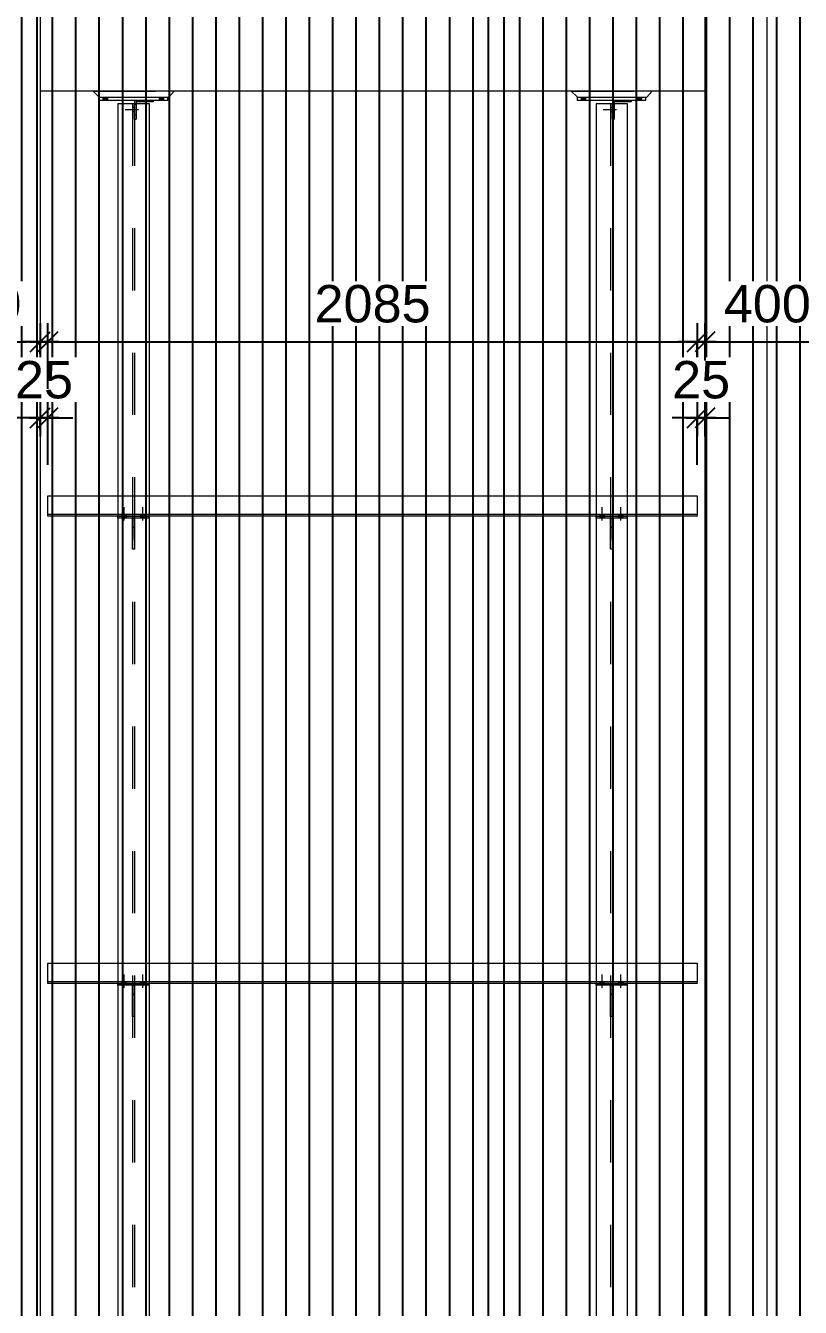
# Model space of a CAD drawing. Header units: millimetres. Extents: x 663313 to 1226001, y 1431724 to 1620898.
# Drawn here: x 663631.334 to 663633.822, y 1524698.047 to 1524702.162 of the extents above; entities that cross this region are included whole.
import ezdxf

# ---------------------------------------------------------------- set-up
doc = ezdxf.new("R2010")
doc.units = ezdxf.units.MM
for name, pattern in [('Grid Line', [22.225, 12.7, -3.175, 3.175, -3.175]), ('HIDDEN', [0.375, 0.25, -0.125]), ('XKITLINE00', [0]), ('XKITLINE02', [4, 2, -2])]:
    doc.linetypes.add(name, pattern=pattern)
doc.layers.add('000 - 0_HIDE_OBJ_FRAMING_DEF_SUB', color=7, linetype='Continuous', plot=False)
doc.layers.add('000 - D I M', color=7, linetype='Continuous')
for name, color, linetype, lineweight in [('A-FLOR-E', 7, 'Continuous', 9), ('Bolt', 7, 'Continuous', 0), ('Part', 7, 'Continuous', 0), ('S-GRID', 7, 'Continuous', 9)]:
    doc.layers.add(name, color=color, linetype=linetype, lineweight=lineweight)
doc.styles.add('Arial', font='arial.ttf')
doc.dimstyles.new('Dim - 40 - End', dxfattribs={"dimscale": 0.04, "dimtxt": 3, "dimasz": 1, "dimexe": 0, "dimexo": 2.5, "dimgap": 1.5, "dimtad": 1, "dimdec": 0, "dimlfac": 1000, "dimzin": 1, "dimdsep": 46, "dimtxsty": 'Arial', "dimblk": 'END', "dimcen": 0.09, "dimclrd": 7, "dimclre": 7, "dimclrt": 7, "dimadec": 0, "dimazin": 0, "dimtfac": 1, "dimtdec": 0, "dimtix": 1, "dimtofl": 0, "dimtmove": 2, "dimatfit": 3, "dimfxl": 1, "dimtfill": 1, "dimtfillclr": 256, "dimtolj": 1, "dimtzin": 0, "dimarcsym": 0})

# ---------------------------------------------------------------- blocks, each defined once
blk = doc.blocks.new('GM_Louver Grill Vertical Z1 - Z Profile-23736417-ENT 4 ELE-3 sheet')
at = {"layer": '000 - 0_HIDE_OBJ_FRAMING_DEF_SUB', "color": 7}
blk.add_line((-1809423.6, 105340), (-1809423.6, 115350), dxfattribs=at)
blk = doc.blocks.new('8')
at = {"layer": '000 - 0_HIDE_OBJ_FRAMING_DEF_SUB', "color": 7}
for p, q in [((182624.8, 115350), (182624.8, 105340)), ((184024.8, 105340), (184024.8, 115350)), ((184124.8, 105340), (184124.8, 115350))]:
    blk.add_line(p, q, dxfattribs=at)
for points in [[(184074.8, 115350), (182574.8, 115350), (182574.8, 105340), (184074.8, 105340)], [(184074.8, 115350), (185574.8, 115350), (185574.8, 105340), (184074.8, 105340)]]:
    blk.add_lwpolyline(points, close=True, dxfattribs=at)
for p in [(1992098.5, 0), (1992173.5, 0), (1992248.5, 0), (1992323.5, 0), (1992398.5, 0), (1992473.5, 0), (1992548.5, 0), (1992623.5, 0), (1992698.5, 0), (1992773.5, 0), (1992848.5, 0), (1992923.5, 0), (1992998.5, 0), (1993073.5, 0), (1993148.5, 0), (1993223.5, 0), (1993298.5, 0), (1993373.5, 0), (1993598.5, 0), (1993673.5, 0), (1993748.5, 0), (1993823.5, 0), (1993898.5, 0), (1993973.5, 0), (1994048.5, 0), (1994123.5, 0), (1994198.5, 0), (1994273.5, 0), (1994348.5, 0), (1994423.5, 0), (1994498.5, 0)]:
    blk.add_blockref('GM_Louver Grill Vertical Z1 - Z Profile-23736417-ENT 4 ELE-3 sheet', p, dxfattribs=at)
blk = doc.blocks.new('*A3401343')
at = {"layer": 'Part', "color": 7, "linetype": 'XKITLINE00', "lineweight": 0}
for p, q in [((643.197235, 131.130227), (644.197235, 131.130227)), ((643.197235, 131.130227), (643.197235, 118.530227)), ((644.197235, 131.130227), (644.197235, 118.530227)), ((643.197235, 117.820227), (643.197235, 103.530227)), ((644.197235, 117.820227), (644.197235, 103.530227)), ((643.197235, 102.820227), (643.197235, 88.530227)), ((644.197235, 102.820227), (644.197235, 88.530227))]:
    blk.add_line(p, q, dxfattribs=at)
at = {"layer": 'Part', "color": 7, "linetype": 'XKITLINE02', "lineweight": 0}
for p, q in [((643.197236, 131.130227), (643.197236, 75.930227)), ((643.667235, 131.130227), (643.667235, 75.930227)), ((643.667236, 131.130227), (643.667236, 75.930227)), ((643.727235, 131.130227), (643.727235, 75.930227)), ((643.727236, 131.130227), (643.727236, 75.930227)), ((644.197235, 131.130227), (644.197236, 131.130227)), ((644.197235, 131.130227), (644.197236, 131.130227)), ((644.197236, 131.130227), (644.197236, 75.930227)), ((643.197235, 118.530227), (643.197235, 117.820227)), ((644.197235, 118.530227), (644.197235, 117.820227)), ((643.197235, 103.530227), (643.197235, 102.820227)), ((644.197235, 103.530227), (644.197235, 102.820227))]:
    blk.add_line(p, q, dxfattribs=at)
blk = doc.blocks.new('*A3402344')
at = {"layer": 'Part', "color": 7, "linetype": 'XKITLINE00', "lineweight": 0}
for p, q in [((658.547211, 131.130227), (659.547211, 131.130227)), ((658.547211, 131.130227), (658.547211, 118.530227)), ((659.547211, 131.130227), (659.547211, 118.530227)), ((658.547211, 117.820227), (658.547211, 103.530227)), ((659.547211, 117.820227), (659.547211, 103.530227)), ((658.547211, 102.820227), (658.547211, 88.530227)), ((659.547211, 102.820227), (659.547211, 88.530227))]:
    blk.add_line(p, q, dxfattribs=at)
at = {"layer": 'Part', "color": 7, "linetype": 'XKITLINE02', "lineweight": 0}
for p, q in [((658.547212, 131.130227), (658.547212, 75.930227)), ((659.017211, 131.130227), (659.017211, 75.930227)), ((659.017212, 131.130227), (659.017212, 75.930227)), ((659.077211, 131.130227), (659.077211, 75.930227)), ((659.077212, 131.130227), (659.077212, 75.930227)), ((659.547211, 131.130227), (659.547212, 131.130227)), ((659.547211, 131.130227), (659.547212, 131.130227)), ((659.547212, 131.130227), (659.547212, 75.930227)), ((658.547211, 118.530227), (658.547211, 117.820227)), ((659.547211, 118.530227), (659.547211, 117.820227)), ((658.547211, 103.530227), (658.547211, 102.820227)), ((659.547211, 103.530227), (659.547211, 102.820227))]:
    blk.add_line(p, q, dxfattribs=at)
blk = doc.blocks.new('*A3479401')
at = {"layer": 'Part', "color": 7, "linetype": 'XKITLINE00', "lineweight": 0}
for p, q in [((643.197234, 117.820227), (643.197234, 117.880227)), ((644.197234, 117.820227), (643.197234, 117.820227)), ((644.197234, 117.820227), (644.197234, 117.880227)), ((644.197235, 117.820227), (644.197234, 117.820227))]:
    blk.add_line(p, q, dxfattribs=at)
at = {"layer": 'Part', "color": 7, "linetype": 'XKITLINE02', "lineweight": 0}
for p, q in [((643.197234, 117.880227), (643.197235, 117.880227)), ((643.197234, 117.880227), (644.197235, 117.880227)), ((643.197235, 117.880227), (643.197235, 117.820227)), ((644.197234, 117.820227), (644.197235, 117.820227)), ((644.197235, 117.820227), (644.197235, 117.880227))]:
    blk.add_line(p, q, dxfattribs=at)
blk = doc.blocks.new('*A3480402')
at = {"layer": 'Part', "color": 7, "linetype": 'XKITLINE00', "lineweight": 0}
for p, q in [((643.667234, 117.820227), (643.727234, 117.820227)), ((643.667234, 117.520227), (643.667234, 117.820227)), ((643.727235, 117.820227), (643.727234, 117.820227)), ((643.727234, 117.820227), (643.727234, 117.520227)), ((643.727234, 117.520227), (643.667234, 117.520227)), ((643.667235, 116.820227), (643.667234, 117.520227)), ((643.727234, 117.520227), (643.727235, 116.820227)), ((643.727235, 116.820227), (643.667235, 116.820227))]:
    blk.add_line(p, q, dxfattribs=at)
at = {"layer": 'Part', "color": 7, "linetype": 'XKITLINE02', "lineweight": 0}
for p, q in [((643.667235, 116.820227), (643.667235, 117.820227)), ((643.727234, 117.820227), (643.727235, 117.820227)), ((643.727235, 116.820227), (643.727235, 117.820227))]:
    blk.add_line(p, q, dxfattribs=at)
blk = doc.blocks.new('*A3481403')
at = {"layer": 'Bolt'}
for points in [[(643.467, 117.94), (643.467, 117.88), (643.327, 117.88), (643.327, 117.94)], [(643.467, 117.88), (643.467, 117.82), (643.327, 117.82), (643.327, 117.88)], [(644.067, 117.94), (644.067, 117.88), (643.927, 117.88), (643.927, 117.94)], [(644.067, 117.88), (644.067, 117.82), (643.927, 117.82), (643.927, 117.88)]]:
    blk.add_hatch(color=7, dxfattribs=at).paths.add_polyline_path(points, flags=17)
at = {"layer": 'Bolt', "color": 7, "linetype": 'XKITLINE00', "lineweight": 0}
for p, q in [((643.397, 117.741), (643.397, 118.17)), ((643.997, 117.741), (643.997, 118.17)), ((643.327, 117.88), (643.327, 117.94)), ((643.327, 117.82), (643.327, 117.88)), ((643.467, 117.88), (643.467, 117.94)), ((643.467, 117.82), (643.467, 117.88)), ((643.927, 117.88), (643.927, 117.94)), ((643.927, 117.82), (643.927, 117.88)), ((644.067, 117.88), (644.067, 117.94)), ((644.067, 117.82), (644.067, 117.88))]:
    blk.add_line(p, q, dxfattribs=at)
blk = doc.blocks.new('*A3482404')
at = {"layer": 'Part', "color": 7, "linetype": 'XKITLINE00', "lineweight": 0}
for p, q in [((659.017209, 117.820227), (659.077209, 117.820227)), ((659.017209, 117.520227), (659.017209, 117.820227)), ((659.077211, 117.820227), (659.077209, 117.820227)), ((659.077209, 117.820227), (659.077209, 117.520227)), ((659.077209, 117.520227), (659.017209, 117.520227)), ((659.01721, 116.820227), (659.017209, 117.520227)), ((659.077209, 117.520227), (659.07721, 116.820227)), ((659.07721, 116.820227), (659.01721, 116.820227))]:
    blk.add_line(p, q, dxfattribs=at)
at = {"layer": 'Part', "color": 7, "linetype": 'XKITLINE02', "lineweight": 0}
for p, q in [((659.017211, 116.820227), (659.017211, 117.820227)), ((659.077209, 117.820227), (659.077211, 117.820227)), ((659.077211, 116.820227), (659.077211, 117.820227))]:
    blk.add_line(p, q, dxfattribs=at)
blk = doc.blocks.new('*A3483405')
at = {"layer": 'Part', "color": 7, "linetype": 'XKITLINE00', "lineweight": 0}
for p, q in [((658.547209, 117.820227), (658.547209, 117.880227)), ((659.547209, 117.820227), (658.547209, 117.820227)), ((659.547209, 117.820227), (659.547209, 117.880227)), ((659.547211, 117.820227), (659.547209, 117.820227))]:
    blk.add_line(p, q, dxfattribs=at)
at = {"layer": 'Part', "color": 7, "linetype": 'XKITLINE02', "lineweight": 0}
for p, q in [((658.547209, 117.880227), (658.547211, 117.880227)), ((658.547209, 117.880227), (659.547211, 117.880227)), ((658.547211, 117.880227), (658.547211, 117.820227)), ((659.547209, 117.820227), (659.547211, 117.820227)), ((659.547211, 117.880227), (659.547211, 117.820227))]:
    blk.add_line(p, q, dxfattribs=at)
blk = doc.blocks.new('*A3484406')
at = {"layer": 'Bolt'}
for points in [[(658.817, 117.94), (658.817, 117.88), (658.677, 117.88), (658.677, 117.94)], [(658.817, 117.88), (658.817, 117.82), (658.677, 117.82), (658.677, 117.88)], [(659.417, 117.94), (659.417, 117.88), (659.277, 117.88), (659.277, 117.94)], [(659.417, 117.88), (659.417, 117.82), (659.277, 117.82), (659.277, 117.88)]]:
    blk.add_hatch(color=7, dxfattribs=at).paths.add_polyline_path(points, flags=17)
at = {"layer": 'Bolt', "color": 7, "linetype": 'XKITLINE00', "lineweight": 0}
for p, q in [((658.747, 117.741), (658.747, 118.17)), ((659.347, 117.741), (659.347, 118.17)), ((658.677, 117.88), (658.677, 117.94)), ((658.677, 117.82), (658.677, 117.88)), ((658.817, 117.88), (658.817, 117.94)), ((658.817, 117.82), (658.817, 117.88)), ((659.277, 117.88), (659.277, 117.94)), ((659.277, 117.82), (659.277, 117.88)), ((659.417, 117.88), (659.417, 117.94)), ((659.417, 117.82), (659.417, 117.88))]:
    blk.add_line(p, q, dxfattribs=at)
blk = doc.blocks.new('*A3485407')
at = {"layer": 'Bolt'}
for points in [[(642.727, 131.23), (642.727, 131.33), (642.867, 131.33), (642.867, 131.23)], [(644.527, 131.23), (644.527, 131.33), (644.667, 131.33), (644.667, 131.23)]]:
    blk.add_hatch(color=7, dxfattribs=at).paths.add_polyline_path(points, flags=17)
at = {"layer": 'Bolt', "color": 7, "linetype": 'XKITLINE00', "lineweight": 0}
for p, q in [((642.727, 131.23), (642.727, 131.33)), ((642.797, 131.23), (642.797, 131.33)), ((642.867, 131.23), (642.867, 131.33)), ((644.527, 131.23), (644.527, 131.33)), ((644.597, 131.23), (644.597, 131.33)), ((644.667, 131.23), (644.667, 131.33))]:
    blk.add_line(p, q, dxfattribs=at)
blk = doc.blocks.new('*A3486408')
at = {"layer": 'Bolt', "color": 7, "linetype": 'XKITLINE02', "lineweight": 0}
for p, q in [((643.856436, 130.930227), (643.427236, 130.930227)), ((643.727236, 131.000227), (643.667236, 131.000227)), ((643.777236, 131.100227), (643.727236, 131.100227)), ((643.727236, 130.860227), (643.667236, 130.860227)), ((643.777236, 130.760227), (643.727236, 130.760227))]:
    blk.add_line(p, q, dxfattribs=at)
blk = doc.blocks.new('*A3487409')
at = {"layer": 'Part', "color": 7, "linetype": 'XKITLINE00', "lineweight": 0}
for p, q in [((642.397235, 131.530227), (642.597235, 131.330227)), ((642.597235, 131.330227), (644.827237, 131.330227)), ((644.827235, 131.330227), (644.997235, 131.530227))]:
    blk.add_line(p, q, dxfattribs=at)
at = {"layer": 'Part', "color": 7, "linetype": 'XKITLINE02', "lineweight": 0}
for p, q in [((642.397235, 131.530227), (644.997237, 131.530227)), ((642.597237, 131.330227), (642.397237, 131.530227)), ((644.827237, 131.330227), (644.997237, 131.530227))]:
    blk.add_line(p, q, dxfattribs=at)
blk = doc.blocks.new('*A3488410')
at = {"layer": 'Part', "color": 7, "linetype": 'XKITLINE00', "lineweight": 0}
for p, q in [((643.727235, 131.230227), (643.727235, 131.130227)), ((644.327235, 131.180227), (643.777235, 131.180227)), ((643.777235, 131.180227), (643.777235, 131.130227)), ((644.327235, 131.180227), (644.327235, 131.230227))]:
    blk.add_line(p, q, dxfattribs=at)
at = {"layer": 'Part', "color": 7, "linetype": 'XKITLINE02', "lineweight": 0}
for p, q in [((643.727235, 131.230227), (644.327236, 131.230227)), ((643.727236, 130.630227), (643.727235, 131.130227)), ((643.777235, 131.130227), (643.777236, 130.630227)), ((644.327236, 131.230227), (644.327236, 131.180227)), ((643.727235, 130.630227), (643.777236, 130.630227))]:
    blk.add_line(p, q, dxfattribs=at)
blk = doc.blocks.new('*A3489411')
at = {"layer": 'Part', "color": 7, "linetype": 'XKITLINE00', "lineweight": 0}
for p, q in [((642.597235, 131.230227), (642.597235, 131.330227)), ((642.597235, 131.330227), (644.797235, 131.330227)), ((644.797235, 131.230227), (644.797235, 131.330227)), ((644.797235, 131.330227), (644.797237, 131.330227)), ((644.797235, 131.230227), (642.597235, 131.230227)), ((644.797237, 131.230227), (644.797235, 131.230227))]:
    blk.add_line(p, q, dxfattribs=at)
at = {"layer": 'Part', "color": 7, "linetype": 'XKITLINE02', "lineweight": 0}
for p, q in [((642.597237, 131.230227), (642.597237, 131.330227)), ((644.797235, 131.330227), (644.797237, 131.330227)), ((644.797237, 131.230227), (644.797237, 131.330227)), ((644.797235, 131.230227), (644.797237, 131.230227))]:
    blk.add_line(p, q, dxfattribs=at)
blk = doc.blocks.new('*A3495417')
at = {"layer": 'Bolt'}
for points in [[(658.077, 131.23), (658.077, 131.33), (658.217, 131.33), (658.217, 131.23)], [(659.877, 131.23), (659.877, 131.33), (660.017, 131.33), (660.017, 131.23)]]:
    blk.add_hatch(color=7, dxfattribs=at).paths.add_polyline_path(points, flags=17)
at = {"layer": 'Bolt', "color": 7, "linetype": 'XKITLINE00', "lineweight": 0}
for p, q in [((658.077, 131.23), (658.077, 131.33)), ((658.147, 131.23), (658.147, 131.33)), ((658.217, 131.23), (658.217, 131.33)), ((659.877, 131.23), (659.877, 131.33)), ((659.947, 131.23), (659.947, 131.33)), ((660.017, 131.23), (660.017, 131.33))]:
    blk.add_line(p, q, dxfattribs=at)
blk = doc.blocks.new('*A3496418')
at = {"layer": 'Bolt', "color": 7, "linetype": 'XKITLINE02', "lineweight": 0}
for p, q in [((659.206411, 130.930227), (658.777211, 130.930227)), ((659.077211, 131.000227), (659.017211, 131.000227)), ((659.127211, 131.100227), (659.077211, 131.100227)), ((659.077211, 130.860227), (659.017211, 130.860227)), ((659.127211, 130.760227), (659.077211, 130.760227))]:
    blk.add_line(p, q, dxfattribs=at)
blk = doc.blocks.new('*A3497419')
at = {"layer": 'Part', "color": 7, "linetype": 'XKITLINE00', "lineweight": 0}
for p, q in [((657.74721, 131.530227), (657.94721, 131.330227)), ((657.94721, 131.330227), (660.177212, 131.330227)), ((660.17721, 131.330227), (660.34721, 131.530227))]:
    blk.add_line(p, q, dxfattribs=at)
at = {"layer": 'Part', "color": 7, "linetype": 'XKITLINE02', "lineweight": 0}
for p, q in [((657.74721, 131.530227), (660.347212, 131.530227)), ((657.947212, 131.330227), (657.747212, 131.530227)), ((660.177212, 131.330227), (660.347212, 131.530227))]:
    blk.add_line(p, q, dxfattribs=at)
blk = doc.blocks.new('*A3498420')
at = {"layer": 'Part', "color": 7, "linetype": 'XKITLINE00', "lineweight": 0}
for p, q in [((659.077211, 131.230227), (659.077211, 131.130227)), ((659.677211, 131.180227), (659.127211, 131.180227)), ((659.127211, 131.180227), (659.127211, 131.130227)), ((659.677211, 131.180227), (659.677211, 131.230227))]:
    blk.add_line(p, q, dxfattribs=at)
at = {"layer": 'Part', "color": 7, "linetype": 'XKITLINE02', "lineweight": 0}
for p, q in [((659.077211, 131.230227), (659.677212, 131.230227)), ((659.077212, 130.630227), (659.077211, 131.130227)), ((659.127211, 131.130227), (659.127212, 130.630227)), ((659.677212, 131.230227), (659.677212, 131.180227)), ((659.077211, 130.630227), (659.127212, 130.630227))]:
    blk.add_line(p, q, dxfattribs=at)
blk = doc.blocks.new('*A3499421')
at = {"layer": 'Part', "color": 7, "linetype": 'XKITLINE00', "lineweight": 0}
for p, q in [((657.94721, 131.230227), (657.94721, 131.330227)), ((657.94721, 131.330227), (660.14721, 131.330227)), ((660.14721, 131.230227), (660.14721, 131.330227)), ((660.14721, 131.330227), (660.147212, 131.330227)), ((660.14721, 131.230227), (657.94721, 131.230227)), ((660.147212, 131.230227), (660.14721, 131.230227))]:
    blk.add_line(p, q, dxfattribs=at)
at = {"layer": 'Part', "color": 7, "linetype": 'XKITLINE02', "lineweight": 0}
for p, q in [((657.947212, 131.230227), (657.947212, 131.330227)), ((660.14721, 131.330227), (660.147212, 131.330227)), ((660.147212, 131.230227), (660.147212, 131.330227)), ((660.14721, 131.230227), (660.147212, 131.230227))]:
    blk.add_line(p, q, dxfattribs=at)
blk = doc.blocks.new('*A3513435')
at = {"layer": 'Part', "color": 7, "linetype": 'XKITLINE00', "lineweight": 0}
for p, q in [((643.667234, 102.820227), (643.727234, 102.820227)), ((643.667234, 102.520227), (643.667234, 102.820227)), ((643.727234, 102.520227), (643.667234, 102.520227)), ((643.667235, 101.820227), (643.667234, 102.520227)), ((643.727235, 102.820227), (643.727234, 102.820227)), ((643.727234, 102.820227), (643.727234, 102.520227)), ((643.727234, 102.520227), (643.727235, 101.820227)), ((643.727235, 101.820227), (643.667235, 101.820227))]:
    blk.add_line(p, q, dxfattribs=at)
at = {"layer": 'Part', "color": 7, "linetype": 'XKITLINE02', "lineweight": 0}
for p, q in [((643.667235, 101.820227), (643.667235, 102.820227)), ((643.727234, 102.820227), (643.727235, 102.820227)), ((643.727235, 101.820227), (643.727235, 102.820227))]:
    blk.add_line(p, q, dxfattribs=at)
blk = doc.blocks.new('*A3514436')
at = {"layer": 'Part', "color": 7, "linetype": 'XKITLINE00', "lineweight": 0}
for p, q in [((643.197234, 102.820227), (643.197234, 102.880227)), ((644.197234, 102.820227), (643.197234, 102.820227)), ((644.197234, 102.820227), (644.197234, 102.880227)), ((644.197235, 102.820227), (644.197234, 102.820227))]:
    blk.add_line(p, q, dxfattribs=at)
at = {"layer": 'Part', "color": 7, "linetype": 'XKITLINE02', "lineweight": 0}
for p, q in [((643.197234, 102.880227), (643.197235, 102.880227)), ((643.197234, 102.880227), (644.197235, 102.880227)), ((643.197235, 102.880227), (643.197235, 102.820227)), ((644.197234, 102.820227), (644.197235, 102.820227)), ((644.197235, 102.820227), (644.197235, 102.880227))]:
    blk.add_line(p, q, dxfattribs=at)
blk = doc.blocks.new('*A3515437')
at = {"layer": 'Bolt'}
for points in [[(643.467, 102.94), (643.467, 102.88), (643.327, 102.88), (643.327, 102.94)], [(644.067, 102.94), (644.067, 102.88), (643.927, 102.88), (643.927, 102.94)], [(643.467, 102.88), (643.467, 102.82), (643.327, 102.82), (643.327, 102.88)], [(644.067, 102.88), (644.067, 102.82), (643.927, 102.82), (643.927, 102.88)]]:
    blk.add_hatch(color=7, dxfattribs=at).paths.add_polyline_path(points, flags=17)
at = {"layer": 'Bolt', "color": 7, "linetype": 'XKITLINE00', "lineweight": 0}
for p, q in [((643.327, 102.88), (643.327, 102.94)), ((643.397, 102.741), (643.397, 103.17)), ((643.467, 102.88), (643.467, 102.94)), ((643.927, 102.88), (643.927, 102.94)), ((643.997, 102.741), (643.997, 103.17)), ((644.067, 102.88), (644.067, 102.94)), ((643.327, 102.82), (643.327, 102.88)), ((643.467, 102.82), (643.467, 102.88)), ((643.927, 102.82), (643.927, 102.88)), ((644.067, 102.82), (644.067, 102.88))]:
    blk.add_line(p, q, dxfattribs=at)
blk = doc.blocks.new('*A3516438')
at = {"layer": 'Part', "color": 7, "linetype": 'XKITLINE00', "lineweight": 0}
for p, q in [((659.017209, 102.820227), (659.077209, 102.820227)), ((659.017209, 102.520227), (659.017209, 102.820227)), ((659.077209, 102.520227), (659.017209, 102.520227)), ((659.01721, 101.820227), (659.017209, 102.520227)), ((659.077211, 102.820227), (659.077209, 102.820227)), ((659.077209, 102.820227), (659.077209, 102.520227)), ((659.077209, 102.520227), (659.07721, 101.820227)), ((659.07721, 101.820227), (659.01721, 101.820227))]:
    blk.add_line(p, q, dxfattribs=at)
at = {"layer": 'Part', "color": 7, "linetype": 'XKITLINE02', "lineweight": 0}
for p, q in [((659.017211, 101.820227), (659.017211, 102.820227)), ((659.077209, 102.820227), (659.077211, 102.820227)), ((659.077211, 101.820227), (659.077211, 102.820227))]:
    blk.add_line(p, q, dxfattribs=at)
blk = doc.blocks.new('*A3517439')
at = {"layer": 'Part', "color": 7, "linetype": 'XKITLINE00', "lineweight": 0}
for p, q in [((658.547209, 102.820227), (658.547209, 102.880227)), ((659.547209, 102.820227), (658.547209, 102.820227)), ((659.547209, 102.820227), (659.547209, 102.880227)), ((659.547211, 102.820227), (659.547209, 102.820227))]:
    blk.add_line(p, q, dxfattribs=at)
at = {"layer": 'Part', "color": 7, "linetype": 'XKITLINE02', "lineweight": 0}
for p, q in [((658.547209, 102.880227), (658.547211, 102.880227)), ((658.547209, 102.880227), (659.547211, 102.880227)), ((658.547211, 102.880227), (658.547211, 102.820227)), ((659.547209, 102.820227), (659.547211, 102.820227)), ((659.547211, 102.880227), (659.547211, 102.820227))]:
    blk.add_line(p, q, dxfattribs=at)
blk = doc.blocks.new('*A3518440')
at = {"layer": 'Bolt'}
for points in [[(658.817, 102.94), (658.817, 102.88), (658.677, 102.88), (658.677, 102.94)], [(659.417, 102.94), (659.417, 102.88), (659.277, 102.88), (659.277, 102.94)], [(658.817, 102.88), (658.817, 102.82), (658.677, 102.82), (658.677, 102.88)], [(659.417, 102.88), (659.417, 102.82), (659.277, 102.82), (659.277, 102.88)]]:
    blk.add_hatch(color=7, dxfattribs=at).paths.add_polyline_path(points, flags=17)
at = {"layer": 'Bolt', "color": 7, "linetype": 'XKITLINE00', "lineweight": 0}
for p, q in [((658.677, 102.88), (658.677, 102.94)), ((658.747, 102.741), (658.747, 103.17)), ((658.817, 102.88), (658.817, 102.94)), ((659.277, 102.88), (659.277, 102.94)), ((659.347, 102.741), (659.347, 103.17)), ((659.417, 102.88), (659.417, 102.94)), ((658.677, 102.82), (658.677, 102.88)), ((658.817, 102.82), (658.817, 102.88)), ((659.277, 102.82), (659.277, 102.88)), ((659.417, 102.82), (659.417, 102.88))]:
    blk.add_line(p, q, dxfattribs=at)
blk = doc.blocks.new('END')
at = {"color": 7}
for p, q in [((0, 1.5), (0, -1.5)), ((1.5, 0), (-1.5, 0)), ((-0.8, -0.8), (0.8, 0.8))]:
    blk.add_line(p, q, dxfattribs=at)
blk = doc.blocks.new('*D3934')
at = {"layer": '000 - D I M', "color": 7, "lineweight": -2, "transparency": 16777216}
for p, q in [((663630.9809, 1524701.0523), (663630.9809, 1524701.1476)), ((663631.0209, 1524701.1476), (663631.3409, 1524701.1476)), ((663631.3809, 1524701.1087), (663631.3809, 1524701.1476))]:
    blk.add_line(p, q, dxfattribs=at)
at = {"layer": 'Defpoints', "color": 7, "transparency": 16777216}
for p in [(663631.3809, 1524701.1476), (663631.3809, 1524701.0087), (663630.9809, 1524700.9523)]:
    blk.add_point(p, dxfattribs=at)
at = {"layer": '000 - D I M', "color": 7, "lineweight": -2, "transparency": 16777216, "xscale": 0.04, "yscale": 0.04, "zscale": 0.04, "rotation": 180}
blk.add_blockref('END', (663630.9809, 1524701.1476), dxfattribs=at)
at = {"layer": '000 - D I M', "color": 7, "lineweight": -2, "transparency": 16777216, "xscale": 0.04, "yscale": 0.04, "zscale": 0.04}
blk.add_blockref('END', (663631.3809, 1524701.1476), dxfattribs=at)
at = {"layer": '000 - D I M', "color": 7, "transparency": 16777216, "insert": (663631.1809, 1524701.2688), "char_height": 0.12, "attachment_point": 5, "style": 'Arial', "bg_fill": 3, "box_fill_scale": 1.1, "bg_fill_color": 256, "bg_fill_true_color": 13158600, "bg_fill_transparency": 0}
blk.add_mtext('\\A1;400', dxfattribs=at)
blk = doc.blocks.new('*D4476')
at = {"layer": '000 - D I M', "color": 7, "lineweight": -2, "transparency": 16777216}
for p, q in [((663631.3409, 1524700.9035), (663631.3009, 1524700.9035)), ((663631.3809, 1524700.8646), (663631.3809, 1524700.9035)), ((663631.4059, 1524700.7525), (663631.4059, 1524700.9035)), ((663631.4459, 1524700.9035), (663631.4859, 1524700.9035))]:
    blk.add_line(p, q, dxfattribs=at)
at = {"layer": 'Defpoints', "color": 7, "transparency": 16777216}
for p in [(663631.4059, 1524700.9035), (663631.3809, 1524700.7646), (663631.4059, 1524700.6525)]:
    blk.add_point(p, dxfattribs=at)
at = {"layer": '000 - D I M', "color": 7, "lineweight": -2, "transparency": 16777216, "xscale": 0.04, "yscale": 0.04, "zscale": 0.04}
blk.add_blockref('END', (663631.3809, 1524700.9035), dxfattribs=at)
at = {"layer": '000 - D I M', "color": 7, "lineweight": -2, "transparency": 16777216, "xscale": 0.04, "yscale": 0.04, "zscale": 0.04, "rotation": 180}
blk.add_blockref('END', (663631.4059, 1524700.9035), dxfattribs=at)
at = {"layer": '000 - D I M', "color": 7, "transparency": 16777216, "insert": (663631.3934, 1524701.0248), "char_height": 0.12, "attachment_point": 5, "style": 'Arial', "bg_fill": 3, "box_fill_scale": 1.1, "bg_fill_color": 256, "bg_fill_true_color": 13158600, "bg_fill_transparency": 0}
blk.add_mtext('\\A1;25', dxfattribs=at)
blk = doc.blocks.new('*D3935')
at = {"layer": '000 - D I M', "color": 7, "lineweight": -2, "transparency": 16777216}
for p, q in [((663631.4059, 1524700.9965), (663631.4059, 1524701.1476)), ((663631.4459, 1524701.1476), (663633.4509, 1524701.1476)), ((663633.4909, 1524700.9965), (663633.4909, 1524701.1476))]:
    blk.add_line(p, q, dxfattribs=at)
at = {"layer": 'Defpoints', "color": 7, "transparency": 16777216}
for p in [(663633.4909, 1524701.1476), (663631.4059, 1524700.8965), (663633.4909, 1524700.8965)]:
    blk.add_point(p, dxfattribs=at)
at = {"layer": '000 - D I M', "color": 7, "lineweight": -2, "transparency": 16777216, "xscale": 0.04, "yscale": 0.04, "zscale": 0.04, "rotation": 180}
blk.add_blockref('END', (663631.4059, 1524701.1476), dxfattribs=at)
at = {"layer": '000 - D I M', "color": 7, "lineweight": -2, "transparency": 16777216, "xscale": 0.04, "yscale": 0.04, "zscale": 0.04}
blk.add_blockref('END', (663633.4909, 1524701.1476), dxfattribs=at)
at = {"layer": '000 - D I M', "color": 7, "transparency": 16777216, "insert": (663632.4484, 1524701.2688), "char_height": 0.12, "attachment_point": 5, "style": 'Arial', "bg_fill": 3, "box_fill_scale": 1.1, "bg_fill_color": 256, "bg_fill_true_color": 13158600, "bg_fill_transparency": 0}
blk.add_mtext('\\A1;2085', dxfattribs=at)
blk = doc.blocks.new('*D4477')
at = {"layer": '000 - D I M', "color": 7, "lineweight": -2, "transparency": 16777216}
for p, q in [((663633.4509, 1524700.9035), (663633.4109, 1524700.9035)), ((663633.4909, 1524700.7525), (663633.4909, 1524700.9035)), ((663633.5159, 1524700.8673), (663633.5159, 1524700.9035)), ((663633.5559, 1524700.9035), (663633.5959, 1524700.9035))]:
    blk.add_line(p, q, dxfattribs=at)
at = {"layer": 'Defpoints', "color": 7, "transparency": 16777216}
for p in [(663633.5159, 1524700.9035), (663633.5159, 1524700.7673), (663633.4909, 1524700.6525)]:
    blk.add_point(p, dxfattribs=at)
at = {"layer": '000 - D I M', "color": 7, "lineweight": -2, "transparency": 16777216, "xscale": 0.04, "yscale": 0.04, "zscale": 0.04}
blk.add_blockref('END', (663633.4909, 1524700.9035), dxfattribs=at)
at = {"layer": '000 - D I M', "color": 7, "lineweight": -2, "transparency": 16777216, "xscale": 0.04, "yscale": 0.04, "zscale": 0.04, "rotation": 180}
blk.add_blockref('END', (663633.5159, 1524700.9035), dxfattribs=at)
at = {"layer": '000 - D I M', "color": 7, "transparency": 16777216, "insert": (663633.5034, 1524701.0248), "char_height": 0.12, "attachment_point": 5, "style": 'Arial', "bg_fill": 3, "box_fill_scale": 1.1, "bg_fill_color": 256, "bg_fill_true_color": 13158600, "bg_fill_transparency": 0}
blk.add_mtext('\\A1;25', dxfattribs=at)
blk = doc.blocks.new('*D3936')
at = {"layer": '000 - D I M', "color": 7, "lineweight": -2, "transparency": 16777216}
for p, q in [((663633.5159, 1524701.1113), (663633.5159, 1524701.1476)), ((663633.5559, 1524701.1476), (663633.8759, 1524701.1476)), ((663633.9159, 1524701.0325), (663633.9159, 1524701.1476))]:
    blk.add_line(p, q, dxfattribs=at)
at = {"layer": 'Defpoints', "color": 7, "transparency": 16777216}
for p in [(663633.9159, 1524701.1476), (663633.5159, 1524701.0113), (663633.9159, 1524700.9325)]:
    blk.add_point(p, dxfattribs=at)
at = {"layer": '000 - D I M', "color": 7, "lineweight": -2, "transparency": 16777216, "xscale": 0.04, "yscale": 0.04, "zscale": 0.04, "rotation": 180}
blk.add_blockref('END', (663633.5159, 1524701.1476), dxfattribs=at)
at = {"layer": '000 - D I M', "color": 7, "lineweight": -2, "transparency": 16777216, "xscale": 0.04, "yscale": 0.04, "zscale": 0.04}
blk.add_blockref('END', (663633.9159, 1524701.1476), dxfattribs=at)
at = {"layer": '000 - D I M', "color": 7, "transparency": 16777216, "insert": (663633.7159, 1524701.2688), "char_height": 0.12, "attachment_point": 5, "style": 'Arial', "bg_fill": 3, "box_fill_scale": 1.1, "bg_fill_color": 256, "bg_fill_true_color": 13158600, "bg_fill_transparency": 0}
blk.add_mtext('\\A1;400', dxfattribs=at)

msp = doc.modelspace()

# ---------------------------------------------------------------- linework, layer by layer
at = {"layer": 'A-FLOR-E', "color": 7, "ltscale": 20}
for points in [[(663630.9809, 1524696.1525), (663630.9809, 1524705.4625), (663631.3809, 1524705.4625), (663631.3809, 1524696.1525)], [(663633.5159, 1524696.1525), (663633.5159, 1524705.4625), (663633.9159, 1524705.4625), (663633.9159, 1524696.1525)]]:
    msp.add_lwpolyline(points, dxfattribs=at)
at = {"layer": 'Part', "color": 7, "linetype": 'XKITLINE00', "lineweight": 0}
msp.add_line((663633.5159, 1524701.9525), (663631.3809, 1524701.9525), dxfattribs=at)
for points in [[(663631.4059, 1524700.6525), (663633.4909, 1524700.6525), (663633.4909, 1524700.5875), (663631.4059, 1524700.5875)], [(663631.4059, 1524699.1525), (663633.4909, 1524699.1525), (663633.4909, 1524699.0875), (663631.4059, 1524699.0875)]]:
    msp.add_lwpolyline(points, close=True, dxfattribs=at)
at = {"layer": 'S-GRID', "color": 7, "linetype": 'Grid Line'}
msp.add_line((663633.7159, 1524694.9248), (663633.7159, 1524706.8958), dxfattribs=at)
at = {"layer": 'S-GRID', "color": 7, "linetype": 'HIDDEN', "ltscale": 10}
for p, q in [((663631.4059, 1524700.5935), (663633.4909, 1524700.5935)), ((663631.4059, 1524699.0935), (663633.4909, 1524699.0935))]:
    msp.add_line(p, q, dxfattribs=at)

# ---------------------------------------------------------------- block references
at = {"color": 7, "xscale": 0.001, "yscale": 0.001, "zscale": 0.001}
msp.add_blockref('8', (663448.7461, 1524590.8225), dxfattribs=at)
at = {"color": 7, "lineweight": 0, "xscale": 0.1, "yscale": 0.1, "zscale": 0.1}
for name in ['*A3487409', '*A3489411', '*A3485407', '*A3497419', '*A3499421', '*A3495417', '*A3401343', '*A3486408', '*A3488410', '*A3402344', '*A3496418', '*A3498420', '*A3481403', '*A3484406', '*A3479401', '*A3480402', '*A3483405', '*A3482404', '*A3514436', '*A3515437', '*A3517439', '*A3518440', '*A3513435', '*A3516438']:
    msp.add_blockref(name, (663567.3112, 1524688.7994), dxfattribs=at)

# ---------------------------------------------------------------- next in the draw order: dimensions: what is measured, and where the dimension line sits
at = {"layer": '000 - D I M', "color": 7}
dim = msp.add_linear_dim(base=(663631.3809, 1524701.1476), p1=(663630.9809, 1524700.9523), p2=(663631.3809, 1524701.0087), dimstyle='Dim - 40 - End', override={"dimclrd": 7, "dimclre": 7, "dimclrt": 7}, dxfattribs=at)
dim.commit()
dim.dimension.update_dxf_attribs({"geometry": '*D3934', "text_midpoint": (663631.1809, 1524701.2688)})

# ---------------------------------------------------------------- next in the draw order: dimensions: what is measured, and where the dimension line sits
dim = msp.add_linear_dim(base=(663631.4059, 1524700.9035), p1=(663631.3809, 1524700.7646), p2=(663631.4059, 1524700.6525), dimstyle='Dim - 40 - End', override={"dimclrd": 7, "dimclre": 7, "dimclrt": 7}, dxfattribs=at)
dim.commit()
dim.dimension.update_dxf_attribs({"geometry": '*D4476', "text_midpoint": (663631.3934, 1524701.0248)})

# ---------------------------------------------------------------- next in the draw order: dimensions: what is measured, and where the dimension line sits
dim = msp.add_linear_dim(base=(663633.4909, 1524701.1476), p1=(663631.4059, 1524700.8965), p2=(663633.4909, 1524700.8965), dimstyle='Dim - 40 - End', override={"dimclrd": 7, "dimclre": 7, "dimclrt": 7}, dxfattribs=at)
dim.commit()
dim.dimension.update_dxf_attribs({"geometry": '*D3935', "text_midpoint": (663632.4484, 1524701.2688)})

# ---------------------------------------------------------------- next in the draw order: dimensions: what is measured, and where the dimension line sits
dim = msp.add_linear_dim(base=(663633.5159, 1524700.9035), p1=(663633.4909, 1524700.6525), p2=(663633.5159, 1524700.7673), dimstyle='Dim - 40 - End', override={"dimclrd": 7, "dimclre": 7, "dimclrt": 7}, dxfattribs=at)
dim.commit()
dim.dimension.update_dxf_attribs({"geometry": '*D4477', "text_midpoint": (663633.5034, 1524701.0248)})

# ---------------------------------------------------------------- next in the draw order: dimensions: what is measured, and where the dimension line sits
dim = msp.add_linear_dim(base=(663633.9159, 1524701.1476), p1=(663633.5159, 1524701.0113), p2=(663633.9159, 1524700.9325), dimstyle='Dim - 40 - End', override={"dimclrd": 7, "dimclre": 7, "dimclrt": 7}, dxfattribs=at)
dim.commit()
dim.dimension.update_dxf_attribs({"geometry": '*D3936', "text_midpoint": (663633.7159, 1524701.2688)})

doc.saveas('drawing.dxf')
